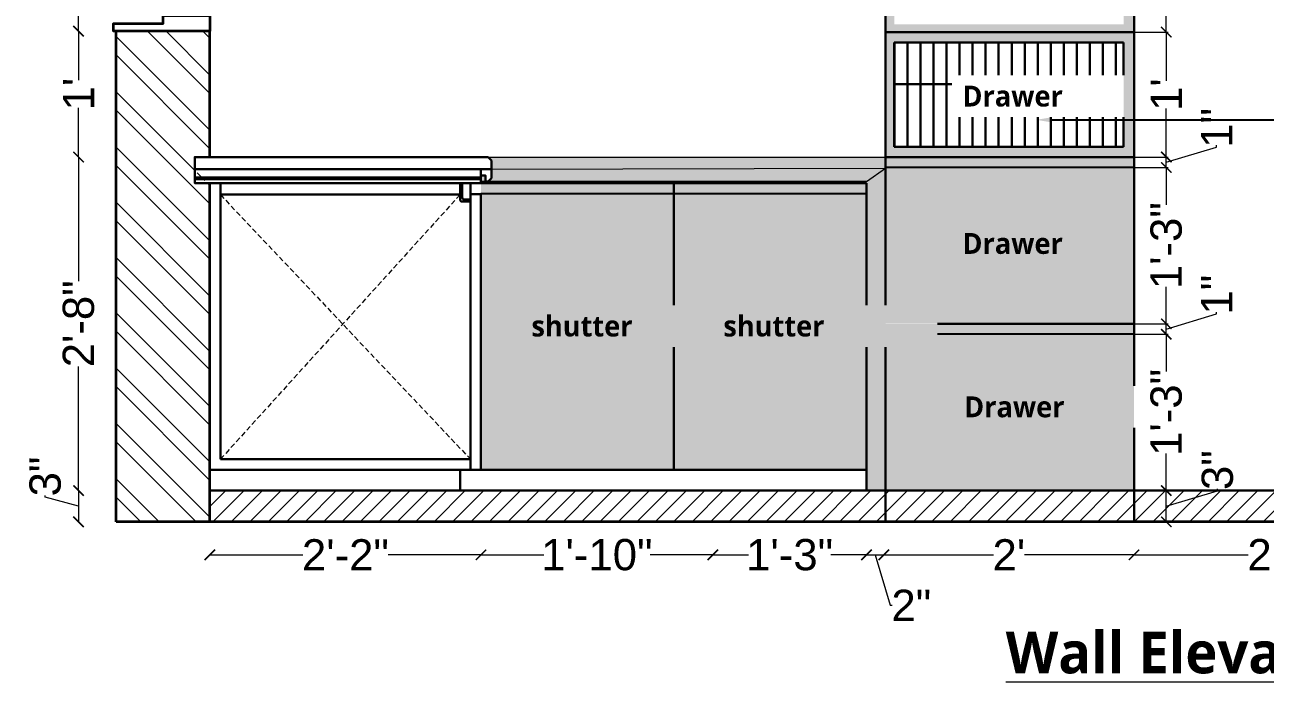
# Model space of a CAD drawing. Header units: inches. Extents: x 3324238 to 135265466, y -1036581 to 20094598.
# Drawn here: x 3355158.8 to 3355277.8, y -519178.2 to -519113.9 of the extents above; entities that cross this region are included whole.
import ezdxf
from ezdxf import colors
from ezdxf.entities.mleader import LeaderData, LeaderLine
from ezdxf.math import Vec2, Vec3

# ---------------------------------------------------------------- set-up
doc = ezdxf.new("R2010")
doc.units = ezdxf.units.IN
doc.header["$MEASUREMENT"] = 0
doc.header["$PDMODE"] = 3
doc.linetypes.add('00 . GROUND FLOOR$0$DASHED', pattern=[0.75, 0.5, -0.25])
doc.layers.add('AR HATCH-7', color=7, linetype='Continuous')
doc.layers.add('str coll', color=6, linetype='Continuous')
for name, color, linetype, lineweight in [('dim05', 1, 'Continuous', 13), ('Flooring', 253, 'Continuous', 30), ('FUNI.SEC', 7, 'Continuous', 30), ('FURNITURE', 32, 'Continuous', 13), ('FURNITURE-1', 251, 'Continuous', 5), ('Labelling', 1, 'Continuous', 25), ('wall', 7, 'Continuous', 30)]:
    doc.layers.add(name, color=color, linetype=linetype, lineweight=lineweight)
doc.layers.add('hatch', color=253, linetype='Continuous', lineweight=0, transparency=0.4)
doc.styles.get("Standard").update_dxf_attribs({"font": 'GOTHIC.TTF'})
doc.styles.add('The Thakors 3 inches', font='arial.ttf', dxfattribs={"height": 3})
doc.dimstyles.new('The Thakors 3 inches', dxfattribs={"dimtxt": 3, "dimasz": 1, "dimexe": 0.179993, "dimexo": 0.0625, "dimgap": 0.089996, "dimtad": 0, "dimzin": 0, "dimdsep": 46, "dimlunit": 4, "dimtxsty": 'The Thakors 3 inches', "dimblk": 'ARCHTICK', "dimcen": 0.089996, "dimclrd": 5, "dimclre": 5, "dimclrt": 1, "dimadec": 0, "dimazin": 0, "dimtfac": 0.799988, "dimtofl": 0, "dimtmove": 1, "dimatfit": 3, "dimfxl": 1, "dimtolj": 1, "dimtzin": 0, "dimlwd": 5, "dimlwe": 13, "dimarcsym": 0})

# ---------------------------------------------------------------- blocks, each defined once
blk = doc.blocks.new('_ArchTick')
at = {"color": 0, "linetype": 'ByBlock', "const_width": 0.15}
blk.add_lwpolyline([(-0.5, -0.5), (0.5, 0.5)], dxfattribs=at)
blk = doc.blocks.new('*D192')
at = {"layer": 'Defpoints', "color": 0, "lineweight": 30, "ltscale": 4, "transparency": 16777216}
for p in [(3355163.95, -519126.62), (3355188.92, -519126.62, 0.1), (3355188.31, -519158.62, 0.1)]:
    blk.add_point(p, dxfattribs=at)
at = {"layer": 'dim05', "color": 5, "lineweight": 5, "ltscale": 4, "transparency": 16777216}
for p, q in [((3355163.95, -519126.62), (3355163.95, -519138.52)), ((3355163.95, -519158.62), (3355163.95, -519146.73))]:
    blk.add_line(p, q, dxfattribs=at)
for p, rotation in [((3355163.95, -519126.62), 90), ((3355163.95, -519158.62), 270)]:
    blk.add_blockref('_ArchTick', p, dxfattribs=dict(at, rotation=rotation))
at = {"layer": 'dim05', "color": 1, "lineweight": 5, "ltscale": 4, "transparency": 16777216, "insert": (3355163.95, -519142.62), "char_height": 3, "attachment_point": 5, "rotation": 90, "style": 'The Thakors 3 inches'}
blk.add_mtext('\\A1;2\'-8"', dxfattribs=at)
blk = doc.blocks.new('*D193')
at = {"layer": 'Defpoints', "color": 0, "lineweight": 30, "ltscale": 4, "transparency": 16777216}
for p in [(3355163.95, -519114.54), (3355167.55, -519114.54, -0.04), (3355178.93, -519126.62)]:
    blk.add_point(p, dxfattribs=at)
at = {"layer": 'dim05', "color": 5, "lineweight": 5, "ltscale": 4, "transparency": 16777216}
for p, q in [((3355163.95, -519114.54), (3355163.95, -519119.25)), ((3355163.95, -519126.62), (3355163.95, -519121.91))]:
    blk.add_line(p, q, dxfattribs=at)
for p, rotation in [((3355163.95, -519114.54), 90), ((3355163.95, -519126.62), 270)]:
    blk.add_blockref('_ArchTick', p, dxfattribs=dict(at, rotation=rotation))
at = {"layer": 'dim05', "color": 1, "lineweight": 5, "ltscale": 4, "transparency": 16777216, "insert": (3355163.95, -519120.58), "char_height": 3, "attachment_point": 5, "rotation": 90, "style": 'The Thakors 3 inches'}
blk.add_mtext("\\A1;1'", dxfattribs=at)
blk = doc.blocks.new('*D199')
at = {"layer": 'Defpoints', "color": 0, "lineweight": 30, "ltscale": 4, "transparency": 16777216}
for p in [(3355176.55, -519153.08, 0.03), (3355202.55, -519156.62, 0.1), (3355202.55, -519164.79)]:
    blk.add_point(p, dxfattribs=at)
at = {"layer": 'dim05', "color": 5, "lineweight": 5, "ltscale": 4, "transparency": 16777216}
for p, q in [((3355176.55, -519164.79), (3355185.45, -519164.79)), ((3355202.55, -519164.79), (3355193.65, -519164.79))]:
    blk.add_line(p, q, dxfattribs=at)
at = {"layer": 'dim05', "color": 5, "lineweight": 5, "ltscale": 4, "transparency": 16777216, "rotation": 180}
blk.add_blockref('_ArchTick', (3355176.55, -519164.79), dxfattribs=at)
at = {"layer": 'dim05', "color": 5, "lineweight": 5, "ltscale": 4, "transparency": 16777216}
blk.add_blockref('_ArchTick', (3355202.55, -519164.79), dxfattribs=at)
at = {"layer": 'dim05', "color": 1, "lineweight": 5, "ltscale": 4, "transparency": 16777216, "insert": (3355189.55, -519164.79), "char_height": 3, "attachment_point": 5, "style": 'The Thakors 3 inches'}
blk.add_mtext('\\A1;2\'-2"', dxfattribs=at)
blk = doc.blocks.new('*D204')
at = {"layer": 'Defpoints', "color": 0, "lineweight": 30, "ltscale": 4, "transparency": 16777216}
for p in [(3355239.53, -519156.69, -0.05), (3355241.19, -519156.69, 0.04), (3355241.19, -519164.79)]:
    blk.add_point(p, dxfattribs=at)
at = {"layer": 'dim05', "color": 5, "lineweight": 5, "ltscale": 4, "transparency": 16777216}
for p, q in [((3355239.53, -519164.79), (3355241.19, -519164.79)), ((3355240.36, -519164.79), (3355241.81, -519169.63)), ((3355241.81, -519169.63), (3355241.99, -519169.63))]:
    blk.add_line(p, q, dxfattribs=at)
at = {"layer": 'dim05', "color": 5, "lineweight": 5, "ltscale": 4, "transparency": 16777216, "rotation": 180}
blk.add_blockref('_ArchTick', (3355239.53, -519164.79), dxfattribs=at)
at = {"layer": 'dim05', "color": 5, "lineweight": 5, "ltscale": 4, "transparency": 16777216}
blk.add_blockref('_ArchTick', (3355241.19, -519164.79), dxfattribs=at)
at = {"layer": 'dim05', "color": 1, "lineweight": 5, "ltscale": 4, "transparency": 16777216, "insert": (3355243.83, -519169.63), "char_height": 3, "attachment_point": 5, "style": 'The Thakors 3 inches'}
blk.add_mtext('\\A1;2"', dxfattribs=at)
blk = doc.blocks.new('*D205')
at = {"layer": 'Defpoints', "color": 0, "lineweight": 30, "ltscale": 4, "transparency": 16777216}
for p in [(3355295.29, -519158.62, 0.01), (3355265.19, -519161.62, -0.09), (3355295.29, -519164.79)]:
    blk.add_point(p, dxfattribs=at)
at = {"layer": 'dim05', "color": 5, "lineweight": 5, "ltscale": 4, "transparency": 16777216}
for p, q in [((3355265.19, -519164.79), (3355276.14, -519164.79)), ((3355295.29, -519164.79), (3355284.34, -519164.79))]:
    blk.add_line(p, q, dxfattribs=at)
at = {"layer": 'dim05', "color": 5, "lineweight": 5, "ltscale": 4, "transparency": 16777216, "rotation": 180}
blk.add_blockref('_ArchTick', (3355265.19, -519164.79), dxfattribs=at)
at = {"layer": 'dim05', "color": 5, "lineweight": 5, "ltscale": 4, "transparency": 16777216}
blk.add_blockref('_ArchTick', (3355295.29, -519164.79), dxfattribs=at)
at = {"layer": 'dim05', "color": 1, "lineweight": 5, "ltscale": 4, "transparency": 16777216, "insert": (3355280.24, -519164.79), "char_height": 3, "attachment_point": 5, "style": 'The Thakors 3 inches'}
blk.add_mtext('\\A1;2\'-6"', dxfattribs=at)
blk = doc.blocks.new('*D224')
at = {"layer": 'Defpoints', "color": 0, "lineweight": 30, "ltscale": 4, "transparency": 16777216}
for p in [(3355241.19, -519161.62, 0.03), (3355265.19, -519161.62, -0.09), (3355241.19, -519164.79)]:
    blk.add_point(p, dxfattribs=at)
at = {"layer": 'dim05', "color": 5, "lineweight": 5, "ltscale": 4, "transparency": 16777216}
for p, q in [((3355241.19, -519164.79), (3355251.7, -519164.79)), ((3355265.19, -519164.79), (3355254.69, -519164.79))]:
    blk.add_line(p, q, dxfattribs=at)
at = {"layer": 'dim05', "color": 5, "lineweight": 5, "ltscale": 4, "transparency": 16777216, "rotation": 180}
blk.add_blockref('_ArchTick', (3355241.19, -519164.79), dxfattribs=at)
at = {"layer": 'dim05', "color": 5, "lineweight": 5, "ltscale": 4, "transparency": 16777216}
blk.add_blockref('_ArchTick', (3355265.19, -519164.79), dxfattribs=at)
at = {"layer": 'dim05', "color": 1, "lineweight": 5, "ltscale": 4, "transparency": 16777216, "insert": (3355253.19, -519164.79), "char_height": 3, "attachment_point": 5, "style": 'The Thakors 3 inches'}
blk.add_mtext("\\A1;2'", dxfattribs=at)
blk = doc.blocks.new('*D225')
at = {"layer": 'Defpoints', "color": 0, "lineweight": 30, "ltscale": 4, "transparency": 16777216}
for p in [(3355224.79, -519156.62, 0.08), (3355239.53, -519158.62, 0.06), (3355224.79, -519164.79)]:
    blk.add_point(p, dxfattribs=at)
at = {"layer": 'dim05', "color": 5, "lineweight": 5, "ltscale": 4, "transparency": 16777216}
for p, q in [((3355224.79, -519164.79), (3355228.22, -519164.79)), ((3355239.53, -519164.79), (3355236.1, -519164.79))]:
    blk.add_line(p, q, dxfattribs=at)
at = {"layer": 'dim05', "color": 5, "lineweight": 5, "ltscale": 4, "transparency": 16777216, "rotation": 180}
blk.add_blockref('_ArchTick', (3355224.79, -519164.79), dxfattribs=at)
at = {"layer": 'dim05', "color": 5, "lineweight": 5, "ltscale": 4, "transparency": 16777216}
blk.add_blockref('_ArchTick', (3355239.53, -519164.79), dxfattribs=at)
at = {"layer": 'dim05', "color": 1, "lineweight": 5, "ltscale": 4, "transparency": 16777216, "insert": (3355232.16, -519164.79), "char_height": 3, "attachment_point": 5, "style": 'The Thakors 3 inches'}
blk.add_mtext('\\A1;1\'-3"', dxfattribs=at)
blk = doc.blocks.new('*D226')
at = {"layer": 'Defpoints', "color": 0, "lineweight": 30, "ltscale": 4, "transparency": 16777216}
for p in [(3355224.79, -519156.62, 0.08), (3355202.55, -519158.62, 0.12), (3355224.79, -519164.79)]:
    blk.add_point(p, dxfattribs=at)
at = {"layer": 'dim05', "color": 5, "lineweight": 5, "ltscale": 4, "transparency": 16777216}
for p, q in [((3355202.55, -519164.79), (3355208.57, -519164.79)), ((3355224.79, -519164.79), (3355218.77, -519164.79))]:
    blk.add_line(p, q, dxfattribs=at)
for p, rotation in [((3355202.55, -519164.79), 179.9999999843425), ((3355224.79, -519164.79), 359.9999999843425)]:
    blk.add_blockref('_ArchTick', p, dxfattribs=dict(at, rotation=rotation))
at = {"layer": 'dim05', "color": 1, "lineweight": 5, "ltscale": 4, "transparency": 16777216, "insert": (3355213.67, -519164.79), "char_height": 3, "attachment_point": 5, "rotation": 360, "style": 'The Thakors 3 inches'}
blk.add_mtext('\\A1;1\'-10"', dxfattribs=at)
blk = doc.blocks.new('*D239')
at = {"layer": 'Defpoints', "color": 0, "lineweight": 30, "ltscale": 4, "transparency": 16777216}
for p in [(3355163.95, -519094.54), (3355167.94, -519094.54, 0.26), (3355167.94, -519114.54, 0.04)]:
    blk.add_point(p, dxfattribs=at)
at = {"layer": 'dim05', "color": 5, "lineweight": 5, "ltscale": 4, "transparency": 16777216}
for p, q in [((3355163.95, -519094.54), (3355163.95, -519100.6)), ((3355163.95, -519114.54), (3355163.95, -519108.48))]:
    blk.add_line(p, q, dxfattribs=at)
for p, rotation in [((3355163.95, -519094.54), 90), ((3355163.95, -519114.54), 270)]:
    blk.add_blockref('_ArchTick', p, dxfattribs=dict(at, rotation=rotation))
at = {"layer": 'dim05', "color": 1, "lineweight": 5, "ltscale": 4, "transparency": 16777216, "insert": (3355163.95, -519104.54), "char_height": 3, "attachment_point": 5, "rotation": 90, "style": 'The Thakors 3 inches'}
blk.add_mtext('\\A1;1\'-8"', dxfattribs=at)
blk = doc.blocks.new('*D314')
at = {"layer": 'Defpoints', "color": 0, "lineweight": 30, "ltscale": 4, "transparency": 16777216}
for p in [(3355176.55, -519158.62, 0), (3355163.95, -519161.62), (3355176.55, -519161.62, -0.07)]:
    blk.add_point(p, dxfattribs=at)
at = {"layer": 'dim05', "color": 5, "lineweight": 5, "ltscale": 4, "transparency": 16777216}
for p, q in [((3355163.95, -519158.62), (3355163.95, -519161.62)), ((3355160.76, -519159.26), (3355160.76, -519159.08)), ((3355163.95, -519160.12), (3355160.76, -519159.26))]:
    blk.add_line(p, q, dxfattribs=at)
for p, rotation in [((3355163.95, -519158.62), 90), ((3355163.95, -519161.62), 270)]:
    blk.add_blockref('_ArchTick', p, dxfattribs=dict(at, rotation=rotation))
at = {"layer": 'dim05', "color": 1, "lineweight": 5, "ltscale": 4, "transparency": 16777216, "insert": (3355160.76, -519157.27), "char_height": 3, "attachment_point": 5, "rotation": 90, "style": 'The Thakors 3 inches'}
blk.add_mtext('\\A1;3"', dxfattribs=at)
blk = doc.blocks.new('*D315')
at = {"layer": 'Defpoints', "color": 0, "lineweight": 30, "transparency": 16777216}
for p in [(3355265.19, -519158.62, -0.19), (3355268.29, -519158.62), (3355265.19, -519161.62, -0.11)]:
    blk.add_point(p, dxfattribs=at)
at = {"layer": 'FURNITURE', "color": 5, "lineweight": 13, "transparency": 16777216}
for p, q in [((3355265.26, -519158.62), (3355268.47, -519158.62)), ((3355265.26, -519161.62), (3355268.47, -519161.62))]:
    blk.add_line(p, q, dxfattribs=at)
at = {"layer": 'FURNITURE', "color": 5, "lineweight": 5, "transparency": 16777216}
for p, q in [((3355268.29, -519161.62), (3355268.29, -519158.62)), ((3355268.29, -519160.12), (3355273.2, -519158.65)), ((3355273.2, -519158.65), (3355273.2, -519158.47))]:
    blk.add_line(p, q, dxfattribs=at)
for p, rotation in [((3355268.29, -519158.62), 90), ((3355268.29, -519161.62), 270)]:
    blk.add_blockref('_ArchTick', p, dxfattribs=dict(at, rotation=rotation))
at = {"layer": 'FURNITURE', "color": 1, "lineweight": 30, "transparency": 16777216, "insert": (3355273.2, -519156.66), "char_height": 3, "attachment_point": 5, "rotation": 90, "style": 'The Thakors 3 inches'}
blk.add_mtext('\\A1;3"', dxfattribs=at)
blk = doc.blocks.new('*D316')
at = {"layer": 'Defpoints', "color": 0, "lineweight": 30, "transparency": 16777216}
for p in [(3355265.19, -519143.62, -0.12), (3355268.29, -519143.62), (3355265.26, -519158.62)]:
    blk.add_point(p, dxfattribs=at)
at = {"layer": 'FURNITURE', "color": 5, "lineweight": 13, "transparency": 16777216}
for p, q in [((3355265.26, -519143.62), (3355268.47, -519143.62)), ((3355265.32, -519158.62), (3355268.47, -519158.62))]:
    blk.add_line(p, q, dxfattribs=at)
at = {"layer": 'FURNITURE', "color": 5, "lineweight": 5, "transparency": 16777216}
for p, q in [((3355268.29, -519143.62), (3355268.29, -519147.19)), ((3355268.29, -519158.62), (3355268.29, -519155.06))]:
    blk.add_line(p, q, dxfattribs=at)
for p, rotation in [((3355268.29, -519143.62), 90), ((3355268.29, -519158.62), 270)]:
    blk.add_blockref('_ArchTick', p, dxfattribs=dict(at, rotation=rotation))
at = {"layer": 'FURNITURE', "color": 1, "lineweight": 30, "transparency": 16777216, "insert": (3355268.29, -519151.12), "char_height": 3, "attachment_point": 5, "rotation": 90, "style": 'The Thakors 3 inches'}
blk.add_mtext('\\A1;1\'-3"', dxfattribs=at)
blk = doc.blocks.new('*D317')
at = {"layer": 'Defpoints', "color": 0, "lineweight": 30, "transparency": 16777216}
for p in [(3355265.19, -519142.62, -0.12), (3355268.29, -519142.62), (3355265.19, -519143.62, -0.12)]:
    blk.add_point(p, dxfattribs=at)
at = {"layer": 'FURNITURE', "color": 5, "lineweight": 5, "transparency": 16777216}
for p, q in [((3355268.29, -519143.12), (3355273.12, -519141.67)), ((3355273.12, -519141.67), (3355273.12, -519141.49)), ((3355268.29, -519143.62), (3355268.29, -519142.62))]:
    blk.add_line(p, q, dxfattribs=at)
at = {"layer": 'FURNITURE', "color": 5, "lineweight": 13, "transparency": 16777216}
for p, q in [((3355265.26, -519142.62), (3355268.47, -519142.62)), ((3355265.26, -519143.62), (3355268.47, -519143.62))]:
    blk.add_line(p, q, dxfattribs=at)
at = {"layer": 'FURNITURE', "color": 5, "lineweight": 5, "transparency": 16777216}
for p, rotation in [((3355268.29, -519142.62), 90), ((3355268.29, -519143.62), 270)]:
    blk.add_blockref('_ArchTick', p, dxfattribs=dict(at, rotation=rotation))
at = {"layer": 'FURNITURE', "color": 1, "lineweight": 30, "transparency": 16777216, "insert": (3355273.12, -519139.82), "char_height": 3, "attachment_point": 5, "rotation": 90, "style": 'The Thakors 3 inches'}
blk.add_mtext('\\A1;1"', dxfattribs=at)
blk = doc.blocks.new('*D318')
at = {"layer": 'Defpoints', "color": 0, "lineweight": 30, "transparency": 16777216}
for p in [(3355265.19, -519127.62, -0.08), (3355268.29, -519127.62), (3355265.19, -519142.62, -0.11)]:
    blk.add_point(p, dxfattribs=at)
at = {"layer": 'FURNITURE', "color": 5, "lineweight": 13, "transparency": 16777216}
for p, q in [((3355265.26, -519127.62), (3355268.47, -519127.62)), ((3355265.26, -519142.62), (3355268.47, -519142.62))]:
    blk.add_line(p, q, dxfattribs=at)
at = {"layer": 'FURNITURE', "color": 5, "lineweight": 5, "transparency": 16777216}
for p, q in [((3355268.29, -519127.62), (3355268.29, -519131.19)), ((3355268.29, -519142.62), (3355268.29, -519139.06))]:
    blk.add_line(p, q, dxfattribs=at)
for p, rotation in [((3355268.29, -519127.62), 90), ((3355268.29, -519142.62), 270)]:
    blk.add_blockref('_ArchTick', p, dxfattribs=dict(at, rotation=rotation))
at = {"layer": 'FURNITURE', "color": 1, "lineweight": 30, "transparency": 16777216, "insert": (3355268.29, -519135.12), "char_height": 3, "attachment_point": 5, "rotation": 90, "style": 'The Thakors 3 inches'}
blk.add_mtext('\\A1;1\'-3"', dxfattribs=at)
blk = doc.blocks.new('*D319')
at = {"layer": 'Defpoints', "color": 0, "lineweight": 30, "transparency": 16777216}
for p in [(3355265.19, -519126.62, -0.08), (3355268.29, -519126.62), (3355265.19, -519127.62, -0.08)]:
    blk.add_point(p, dxfattribs=at)
at = {"layer": 'FURNITURE', "color": 5, "lineweight": 5, "transparency": 16777216}
for p, q in [((3355273.12, -519125.67), (3355273.12, -519125.49)), ((3355268.29, -519127.12), (3355273.12, -519125.67)), ((3355268.29, -519127.62), (3355268.29, -519126.62))]:
    blk.add_line(p, q, dxfattribs=at)
at = {"layer": 'FURNITURE', "color": 5, "lineweight": 13, "transparency": 16777216}
for p, q in [((3355265.26, -519126.62), (3355268.47, -519126.62)), ((3355265.26, -519127.62), (3355268.47, -519127.62))]:
    blk.add_line(p, q, dxfattribs=at)
at = {"layer": 'FURNITURE', "color": 5, "lineweight": 5, "transparency": 16777216}
for p, rotation in [((3355268.29, -519126.62), 90), ((3355268.29, -519127.62), 270)]:
    blk.add_blockref('_ArchTick', p, dxfattribs=dict(at, rotation=rotation))
at = {"layer": 'FURNITURE', "color": 1, "lineweight": 30, "transparency": 16777216, "insert": (3355273.12, -519123.82), "char_height": 3, "attachment_point": 5, "rotation": 90, "style": 'The Thakors 3 inches'}
blk.add_mtext('\\A1;1"', dxfattribs=at)
blk = doc.blocks.new('*D320')
at = {"layer": 'Defpoints', "color": 0, "lineweight": 30, "transparency": 16777216}
for p in [(3355265.19, -519114.63, -0.12), (3355268.29, -519114.63), (3355265.19, -519126.62, -0.12)]:
    blk.add_point(p, dxfattribs=at)
at = {"layer": 'FURNITURE', "color": 5, "lineweight": 13, "transparency": 16777216}
for p, q in [((3355265.26, -519114.63), (3355268.47, -519114.63)), ((3355265.26, -519126.62), (3355268.47, -519126.62))]:
    blk.add_line(p, q, dxfattribs=at)
at = {"layer": 'FURNITURE', "color": 5, "lineweight": 5, "transparency": 16777216}
for p, q in [((3355268.29, -519114.63), (3355268.29, -519119.3)), ((3355268.29, -519126.62), (3355268.29, -519121.95))]:
    blk.add_line(p, q, dxfattribs=at)
for p, rotation in [((3355268.29, -519114.63), 90), ((3355268.29, -519126.62), 270)]:
    blk.add_blockref('_ArchTick', p, dxfattribs=dict(at, rotation=rotation))
at = {"layer": 'FURNITURE', "color": 1, "lineweight": 30, "transparency": 16777216, "insert": (3355268.29, -519120.63), "char_height": 3, "attachment_point": 5, "rotation": 90, "style": 'The Thakors 3 inches'}
blk.add_mtext("\\A1;1'", dxfattribs=at)
blk = doc.blocks.new('*D321')
at = {"layer": 'Defpoints', "color": 0, "lineweight": 30, "transparency": 16777216}
for p in [(3355265.19, -519099.62, 0.07), (3355268.29, -519099.62), (3355265.19, -519114.63, -0.06)]:
    blk.add_point(p, dxfattribs=at)
at = {"layer": 'FURNITURE', "color": 5, "lineweight": 13, "transparency": 16777216}
for p, q in [((3355265.26, -519099.62), (3355268.47, -519099.62)), ((3355265.26, -519114.63), (3355268.47, -519114.63))]:
    blk.add_line(p, q, dxfattribs=at)
at = {"layer": 'FURNITURE', "color": 5, "lineweight": 5, "transparency": 16777216}
for p, q in [((3355268.29, -519099.62), (3355268.29, -519103.19)), ((3355268.29, -519114.63), (3355268.29, -519111.06))]:
    blk.add_line(p, q, dxfattribs=at)
for p, rotation in [((3355268.29, -519099.62), 90), ((3355268.29, -519114.63), 270)]:
    blk.add_blockref('_ArchTick', p, dxfattribs=dict(at, rotation=rotation))
at = {"layer": 'FURNITURE', "color": 1, "lineweight": 30, "transparency": 16777216, "insert": (3355268.29, -519107.13), "char_height": 3, "attachment_point": 5, "rotation": 90, "style": 'The Thakors 3 inches'}
blk.add_mtext('\\A1;1\'-3"', dxfattribs=at)

msp = doc.modelspace()

# ---------------------------------------------------------------- hatches: boundary and pattern name
at = {"layer": 'AR HATCH-7', "lineweight": 30, "true_color": 0x636466}
h = msp.add_hatch(color=251, dxfattribs=at)
h.dxf.hatch_style = 1
h.paths.add_polyline_path([(3355265.194, -519099.625), (3355241.358, -519099.625), (3355241.358, -519114.624), (3355265.194, -519114.624)])
h.paths.add_polyline_path([(3355264.194, -519113.875), (3355242.194, -519113.875), (3355242.194, -519100.625), (3355264.194, -519100.625)], flags=16)
at = {"layer": 'AR HATCH-7', "lineweight": 30, "true_color": 0xc7c8ca, "transparency": 33554559}
h = msp.add_hatch(dxfattribs=at)
h.set_pattern_fill('ANSI31', color=9, scale=10, angle=45)
h.set_pattern_definition([(90, (238.4587, 171.5354), (-1.25, 0), [])])
h.paths.add_polyline_path([(3355264.194, -519115.625), (3355242.194, -519115.625), (3355242.194, -519125.625), (3355264.194, -519125.625)])
at = {"layer": 'AR HATCH-7', "lineweight": 30, "true_color": 0x636466}
h = msp.add_hatch(color=251, dxfattribs=at)
h.dxf.hatch_style = 1
h.paths.add_polyline_path([(3355265.195, -519126.625), (3355241.358, -519126.625), (3355241.358, -519127.625), (3355265.195, -519127.625)])
at = {"layer": 'hatch', "lineweight": 15, "true_color": 0x636466}
h = msp.add_hatch(dxfattribs=at)
h.set_pattern_fill('ANSI32', color=251, scale=10, angle=90)
h.set_pattern_definition([(135, (2911.788, 226.9864), (-2.6516504294, -2.6516504294), []), (135, (2911.788, 228.754), (-2.6516504294, -2.6516504294), [])])
h.paths.add_polyline_path([(3355167.55, -519047.623), (3355176.55, -519047.623), (3355176.55, -519088.54), (3355167.55, -519088.54)])
h.paths.add_polyline_path([(3355176.55, -519129.123), (3355176.05, -519129.123), (3355176.05, -519128.733), (3355176.55, -519128.733), (3355176.55, -519128.123), (3355175.05, -519128.123), (3355175.05, -519126.623), (3355176.55, -519126.623), (3355176.55, -519114.54), (3355167.55, -519114.54), (3355167.55, -519161.623), (3355176.55, -519161.623)])
at = {"layer": 'hatch'}
h = msp.add_hatch(dxfattribs=at)
h.set_pattern_fill('ANSI31', color=256, scale=10)
h.set_pattern_definition([(45, (34490.851, -9966.3608), (-0.8838834765, 0.8838834765), [])])
h.paths.add_polyline_path([(3355370.449, -519158.623), (3355370.449, -519161.623), (3355176.55, -519161.623), (3355176.55, -519158.623)])

# ---------------------------------------------------------------- linework, layer by layer
at = {"linetype": 'ByBlock'}
msp.add_line((3355255.856, -519158.625, -0.065), (3355236.607, -519158.623, 0.001), dxfattribs=at)
at = {"color": 1, "lineweight": 35}
msp.add_line((3355370.449, -519161.623, -0.042), (3355167.55, -519161.623, -0.104), dxfattribs=at)
at = {"lineweight": 35, "elevation": -0.06}
msp.add_lwpolyline([(3355176.55, -519112.995), (3355176.55, -519114.54), (3355167.3, -519114.54), (3355167.3, -519113.79), (3355172.05, -519113.79), (3355172.05, -519113.04), (3355176.55, -519113.04)], dxfattribs=at)
at = {"layer": 'Flooring', "ltscale": 4}
msp.add_line((3355370.449, -519158.623, 0.001), (3355176.55, -519158.623, 0.001), dxfattribs=at)
at = {"layer": 'FUNI.SEC', "color": 12, "elevation": 0.001}
msp.add_lwpolyline([(3355202.55, -519128.732), (3355175.095, -519128.732), (3355175.095, -519129.123), (3355202.55, -519129.123)], close=True, dxfattribs=at)
at = {"layer": 'FURNITURE', "lineweight": 30}
for p, q in [((3355241.358, -519099.625, -0.027), (3355241.358, -519161.625, -0.144)), ((3355241.358, -519114.624, -0.105), (3355265.195, -519114.627, -0.119)), ((3355242.194, -519115.625, -0.105), (3355264.194, -519115.625, -0.105)), ((3355242.194, -519115.625, -0.105), (3355242.194, -519125.625, -0.124)), ((3355264.194, -519115.625, -0.105), (3355264.194, -519125.625, -0.124)), ((3355241.358, -519126.625, -0.122), (3355265.194, -519126.625, -0.122)), ((3355242.194, -519125.625, -0.122), (3355264.194, -519125.625, -0.122)), ((3355265.194, -519126.625, -0.122), (3355265.194, -519161.625, -0.197)), ((3355177.55, -519129.123, 0.001), (3355177.55, -519155.623, 0.001)), ((3355201.55, -519129.123, 0.001), (3355177.55, -519129.123, 0.001)), ((3355200.55, -519130.227, -0.097), (3355177.55, -519130.227, 0.001)), ((3355201.55, -519129.123, -0.104), (3355201.55, -519129.124, -0.104)), ((3355201.55, -519129.124, -0.104), (3355239.53, -519129.123, -0.048)), ((3355201.55, -519129.123, -0.104), (3355201.55, -519156.623, 0.001)), ((3355201.55, -519130.192, -0.097), (3355202.55, -519130.192, 0.001)), ((3355202.55, -519129.123, 0.001), (3355202.55, -519129.123, 0.001)), ((3355202.55, -519130.123, 0.001), (3355202.55, -519156.623, 0.001)), ((3355221.04, -519156.623, -0.076), (3355221.04, -519129.123, -0.076)), ((3355239.53, -519129.123, -0.048), (3355239.53, -519158.623, -0.048)), ((3355265.194, -519142.625, -0.122), (3355241.358, -519142.625, -0.087)), ((3355201.55, -519155.623, 0.001), (3355177.55, -519155.623, 0.001)), ((3355202.55, -519156.623, 0.001), (3355176.55, -519156.623, 0.001)), ((3355200.55, -519156.623, 0.001), (3355200.55, -519158.623, 0.001)), ((3355202.55, -519156.623, 0.001), (3355239.53, -519156.623, -0.048))]:
    msp.add_line(p, q, dxfattribs=at)
at = {"layer": 'FURNITURE', "lineweight": 30, "transparency": 33554610}
msp.add_line((3355242.194, -519119.625, -0.113), (3355264.194, -519119.625, -0.113), dxfattribs=at)
at = {"layer": 'FURNITURE', "lineweight": 25}
for p, q in [((3355265.194, -519127.625, -0.122), (3355241.358, -519127.625, -0.085)), ((3355202.55, -519130.123, 0.001), (3355239.53, -519130.123, -0.048)), ((3355265.194, -519143.625, -0.122), (3355241.358, -519143.625, -0.087))]:
    msp.add_line(p, q, dxfattribs=at)
at = {"layer": 'FURNITURE', "lineweight": 30, "ltscale": 0.4, "elevation": -0.097}
msp.add_lwpolyline([(3355201.55, -519130.696), (3355200.95, -519130.696, -0.4142136), (3355200.75, -519130.496), (3355200.75, -519129.162), (3355200.55, -519129.162), (3355200.55, -519130.696, 0.4142136), (3355200.75, -519130.896), (3355201.55, -519130.896)], format="xyb", close=True, dxfattribs=at)
at = {"layer": 'FURNITURE-1', "lineweight": 30, "ltscale": 0.25}
for p, q in [((3355203.55, -519126.938, -0.106), (3355203.235, -519126.623, -0.106)), ((3355203.55, -519128.65, -0.106), (3355203.235, -519128.965, -0.106))]:
    msp.add_line(p, q, dxfattribs=at)
at = {"layer": 'FURNITURE-1', "lineweight": 30, "ltscale": 0.25, "elevation": -0.106}
for points in [[(3355203.235, -519126.623), (3355175.095, -519126.623), (3355175.095, -519127.794), (3355203.55, -519127.794), (3355203.55, -519126.938)], [(3355203.235, -519126.623), (3355175.095, -519126.623), (3355175.095, -519127.794), (3355203.55, -519127.794), (3355203.55, -519126.938)], [(3355202.55, -519128.38), (3355202.55, -519127.794), (3355203.55, -519127.794), (3355203.55, -519128.65)], [(3355203.55, -519128.38), (3355203.55, -519126.938)], [(3355202.55, -519128.38), (3355202.983, -519128.38), (3355202.983, -519128.965)], [(3355203.235, -519128.965), (3355202.983, -519128.965)]]:
    msp.add_lwpolyline(points, dxfattribs=at)
at = {"layer": 'FURNITURE-1', "lineweight": 30, "ltscale": 0.25, "elevation": 0.001}
for points in [[(3355202.55, -519127.794), (3355175.095, -519127.794), (3355175.095, -519128.575), (3355202.55, -519128.575)], [(3355202.55, -519128.575), (3355175.095, -519128.575), (3355175.095, -519128.732), (3355202.55, -519128.732)]]:
    msp.add_lwpolyline(points, close=True, dxfattribs=at)
at = {"layer": 'str coll', "color": 252, "linetype": '00 . GROUND FLOOR$0$DASHED', "lineweight": 0, "true_color": 0x939598}
for p, q in [((3355177.55, -519130.227, 0.001), (3355201.55, -519155.623, 0.001)), ((3355200.55, -519130.227, -0.097), (3355177.55, -519155.623, 0.001))]:
    msp.add_line(p, q, dxfattribs=at)
at = {"layer": 'wall', "lineweight": 35}
for p, q in [((3355167.55, -519161.623, -0.104), (3355167.55, -519114.54, -0.145)), ((3355176.55, -519114.54, -0.06), (3355167.55, -519114.54, -0.06)), ((3355176.55, -519126.623, -0.108), (3355176.55, -519114.54, -0.127)), ((3355176.55, -519161.623, -0.067), (3355176.55, -519129.123, -0.105))]:
    msp.add_line(p, q, dxfattribs=at)
at = {"layer": 'wall', "lineweight": 5}
for p, q in [((3355203.235, -519126.623, -0.106), (3355241.358, -519126.623, -0.049)), ((3355203.55, -519127.797, 0.001), (3355241.358, -519127.694, -0.049)), ((3355239.53, -519128.966, -0.048), (3355241.358, -519127.694, -0.003)), ((3355239.53, -519128.966, -0.048), (3355202.55, -519128.966, -0.103))]:
    msp.add_line(p, q, dxfattribs=at)

# ---------------------------------------------------------------- texts
at = {"layer": 'dim05', "lineweight": 5, "ltscale": 4, "insert": (3355252.89, -519176.216, -0.057), "char_height": 4, "width": 108.86075, "attachment_point": 7, "bg_fill": 2}
msp.add_mtext('\\pxt11;{\\fMalgun Gothic|b1|i0|c0|p34;\\L\\C1;Wall Elevation - C}', dxfattribs=at)

# ---------------------------------------------------------------- dimensions: what is measured, and where the dimension line sits
at = {"layer": 'dim05', "lineweight": 5, "ltscale": 4}
for base, p1, p2, angle, picture, middle in [((3355163.95, -519094.54, -0.104), (3355167.941, -519114.54, -0.06), (3355167.941, -519094.54, 0.16), 90, '*D239', (3355163.95, -519104.54, -0.104)), ((3355163.95, -519114.54, -0.104), (3355178.93, -519126.623, -0.104), (3355167.55, -519114.54, -0.145), 90, '*D193', (3355163.95, -519120.581, -0.104)), ((3355163.95, -519126.623, -0.104), (3355188.314, -519158.623, 0.001), (3355188.925, -519126.623, 0.001), 90, '*D192', (3355163.95, -519142.623, -0.104)), ((3355224.79, -519164.794, -0.104), (3355202.547, -519158.623, 0.014), (3355224.79, -519156.623, -0.028), 180, '*D226', (3355213.669, -519164.794, -0.104))]:
    dim = msp.add_linear_dim(base=base, p1=p1, p2=p2, angle=angle, dimstyle='The Thakors 3 inches', override={"dimtxt": 32, "dimdec": 0, "dimse1": 1, "dimse2": 1}, dxfattribs=at)
    dim.commit()
    dim.dimension.update_dxf_attribs({"geometry": picture, "text_midpoint": middle})
for base, p1, p2, picture, middle in [((3355202.55, -519164.794, -0.104), (3355176.55, -519153.075, -0.077), (3355202.55, -519156.623, 0.001), '*D199', (3355189.55, -519164.794, -0.104)), ((3355224.79, -519164.794, -0.104), (3355239.53, -519158.623, -0.048), (3355224.79, -519156.623, -0.028), '*D225', (3355232.16, -519164.794, -0.104)), ((3355241.194, -519164.794, -0.104), (3355239.53, -519156.686, -0.153), (3355241.194, -519156.686, -0.061), '*D204', (3355242.082, -519169.628, -0.104)), ((3355295.286, -519164.794, -0.104), (3355265.194, -519161.624, -0.197), (3355295.286, -519158.623, -0.096), '*D205', (3355280.24, -519164.794, -0.104)), ((3355241.194, -519164.794, -0.104), (3355265.194, -519161.624, -0.197), (3355241.194, -519161.623, -0.07), '*D224', (3355253.194, -519164.794, -0.104))]:
    dim = msp.add_linear_dim(base=base, p1=p1, p2=p2, dimstyle='The Thakors 3 inches', override={"dimtxt": 32, "dimdec": 0, "dimse1": 1, "dimse2": 1}, dxfattribs=at)
    dim.commit()
    dim.dimension.update_dxf_attribs({"geometry": picture, "text_midpoint": middle})
dim = msp.add_linear_dim(base=(3355163.95, -519161.623), p1=(3355176.55, -519158.623, 0.001), p2=(3355176.55, -519161.623, -0.067), angle=90, dimstyle='The Thakors 3 inches', override={"dimtxt": 32, "dimdec": 0, "dimse1": 1, "dimse2": 1}, dxfattribs=at)
dim.commit()
dim.dimension.update_dxf_attribs({"geometry": '*D314', "text_midpoint": (3355160.762, -519158.989), "dimtype": 160})
at = {"layer": 'FURNITURE', "lineweight": 30}
for base, p1, p2, picture, middle in [((3355268.289, -519099.625), (3355265.195, -519114.627, -0.055), (3355265.194, -519099.625, 0.065), '*D321', (3355268.289, -519107.126)), ((3355268.289, -519142.625), (3355265.194, -519143.625, -0.122), (3355265.194, -519142.625, -0.122), '*D317', (3355273.122, -519141.405)), ((3355268.289, -519158.623), (3355265.195, -519161.623, -0.107), (3355265.194, -519158.623, -0.191), '*D315', (3355273.202, -519158.379))]:
    dim = msp.add_linear_dim(base=base, p1=p1, p2=p2, angle=90, dimstyle='The Thakors 3 inches', dxfattribs=at)
    dim.commit()
    dim.dimension.update_dxf_attribs({"geometry": picture, "text_midpoint": middle})

# ---------------------------------------------------------------- leaders
at = {"layer": 'Labelling', "lineweight": 5}
ml = msp.add_multileader_mtext('Standard', dxfattribs=at)
ml.set_content('wall tiles\\P ( as per \\Pselection)', color=256)
ml.set_leader_properties()
ml.build(insert=Vec2(0, 0))
ml.multileader.update_dxf_attribs({"dogleg_length": 2.134, "arrow_head_size": 1.5})
ctx = ml.context
ctx.base_point, ctx.char_height, ctx.arrow_head_size, ctx.landing_gap_size, ctx.plane_origin = Vec3(3355370.911, -519106.001, -0.104), 3, 1.5, 0.09, Vec3(3355190.377, -519106.001, -0.104)
notes = []
notes.append((ctx, [(0, (1, 1, 0), (3355211.307, -519106.001, -0.104), (1, 0), 159.605, [(0, [(3355198.05, -519106.001, -0.104)], 0, [])])]))
ctx.mtext.insert, ctx.mtext.flow_direction = Vec3(3355371.001, -519104.066, -0.104), 5
for ctx, leaders in notes:
    for number, flags, end, landing, length, lines in leaders:
        leader = LeaderData()
        leader.index, (leader.has_last_leader_line, leader.has_dogleg_vector, leader.attachment_direction) = number, flags
        leader.last_leader_point, leader.dogleg_vector, leader.dogleg_length = Vec3(end), Vec3(landing), length
        for number, points, colour, breaks in lines:
            line = LeaderLine()
            line.index, line.vertices, line.color, line.breaks = number, Vec3.list(points), colors.encode_raw_color(colour), breaks
            leader.lines.append(line)
        ctx.leaders.append(leader)

# ---------------------------------------------------------------- next in the draw order: texts
at = {"char_height": 2, "width": 19.51963, "attachment_point": 7, "bg_fill": 2}
for s, insert in [('{\\fMalgun Gothic|b1|i0|c0|p34;Drawer }', (3355248.731, -519121.802, -0.169)), ('{\\fMalgun Gothic|b1|i0|c0|p34;Drawer }', (3355248.731, -519135.941, -0.169)), ('{\\fMalgun Gothic|b1|i0|c0|p34;shutter }', (3355207.391, -519143.863, -0.104))]:
    msp.add_mtext(s, dxfattribs=dict(at, insert=insert))

# ---------------------------------------------------------------- next in the draw order: hatches: boundary and pattern name
at = {"layer": 'AR HATCH-7', "lineweight": 30, "true_color": 0x636466}
h = msp.add_hatch(color=251, dxfattribs=at)
h.dxf.hatch_style = 1
h.paths.add_polyline_path([(3355265.194, -519114.624), (3355241.358, -519114.624), (3355241.358, -519126.625), (3355265.194, -519126.625)])
h.paths.add_polyline_path([(3355242.194, -519125.625), (3355242.194, -519115.625), (3355264.194, -519115.625), (3355264.194, -519125.625)], flags=16)
at = {"layer": 'AR HATCH-7', "lineweight": 30, "true_color": 0xaea093, "transparency": 33554559}
h = msp.add_hatch(color=253, dxfattribs=at)
h.dxf.hatch_style = 1
h.paths.add_polyline_path([(3355202.55, -519129.186), (3355221.04, -519129.186), (3355221.04, -519156.686), (3355202.55, -519156.686)])

# ---------------------------------------------------------------- next in the draw order: linework, layer by layer
at = {"layer": 'FURNITURE', "lineweight": 30}
msp.add_line((3355265.195, -519099.625, -0.027), (3355265.195, -519161.625, -0.144), dxfattribs=at)

# ---------------------------------------------------------------- next in the draw order: texts
at = {"insert": (3355225.801, -519143.863, -0.104), "char_height": 2, "width": 19.51963, "attachment_point": 7, "bg_fill": 2}
msp.add_mtext('{\\fMalgun Gothic|b1|i0|c0|p34;shutter }', dxfattribs=at)

# ---------------------------------------------------------------- next in the draw order: dimensions: what is measured, and where the dimension line sits
at = {"layer": 'FURNITURE', "lineweight": 30}
for base, p1, p2, picture, middle in [((3355268.289, -519114.627), (3355265.194, -519126.624, -0.122), (3355265.195, -519114.627, -0.119), '*D320', (3355268.289, -519120.626)), ((3355268.289, -519126.625), (3355265.195, -519127.625, -0.08), (3355265.195, -519126.625, -0.078), '*D319', (3355273.122, -519125.405)), ((3355268.289, -519127.625), (3355265.195, -519142.625, -0.108), (3355265.195, -519127.625, -0.08), '*D318', (3355268.289, -519135.125))]:
    dim = msp.add_linear_dim(base=base, p1=p1, p2=p2, angle=90, dimstyle='The Thakors 3 inches', dxfattribs=at)
    dim.commit()
    dim.dimension.update_dxf_attribs({"geometry": picture, "text_midpoint": middle})

# ---------------------------------------------------------------- next in the draw order: leaders
at = {"layer": 'Labelling', "lineweight": 5}
ml = msp.add_multileader_mtext('Standard', dxfattribs=at)
ml.set_content('Profile \\PDrawer', color=256)
ml.set_leader_properties()
ml.build(insert=Vec2(0, 0))
ml.multileader.update_dxf_attribs({"dogleg_length": 2.134, "arrow_head_size": 1.5})
ctx = ml.context
ctx.base_point, ctx.char_height, ctx.arrow_head_size, ctx.landing_gap_size, ctx.plane_origin = Vec3(3355371.88, -519123.049, -0.104), 3, 1.5, 0.09, Vec3(3355190.377, -519123.049, -0.104)
notes = []
notes.append((ctx, [(0, (1, 1, 0), (3355307.786, -519123.049, -0.104), (1, 0), 64.094, [(0, [(3355255.815, -519123.05, -0.104)], 0, [])])]))
ctx.mtext.insert, ctx.mtext.flow_direction = Vec3(3355371.97, -519121.52, -0.104), 5
for ctx, leaders in notes:
    for number, flags, end, landing, length, lines in leaders:
        leader = LeaderData()
        leader.index, (leader.has_last_leader_line, leader.has_dogleg_vector, leader.attachment_direction) = number, flags
        leader.last_leader_point, leader.dogleg_vector, leader.dogleg_length = Vec3(end), Vec3(landing), length
        for number, points, colour, breaks in lines:
            line = LeaderLine()
            line.index, line.vertices, line.color, line.breaks = number, Vec3.list(points), colors.encode_raw_color(colour), breaks
            leader.lines.append(line)
        ctx.leaders.append(leader)

# ---------------------------------------------------------------- next in the draw order: hatches: boundary and pattern name
at = {"layer": 'AR HATCH-7', "lineweight": 30, "true_color": 0x636466}
h = msp.add_hatch(color=251, dxfattribs=at)
h.dxf.hatch_style = 1
h.paths.add_polyline_path([(3355241.358, -519126.625), (3355203.235, -519126.623), (3355203.55, -519126.938), (3355203.55, -519127.794), (3355203.55, -519128.65), (3355203.234, -519128.966), (3355239.53, -519128.966), (3355239.53, -519158.623), (3355241.358, -519158.623)])
h.paths.add_polyline_path([(3355202.983, -519128.38), (3355202.55, -519128.38), (3355202.55, -519128.966), (3355202.983, -519128.966)])
at = {"layer": 'AR HATCH-7', "lineweight": 30, "true_color": 0xaea093, "transparency": 33554559}
h = msp.add_hatch(color=253, dxfattribs=at)
h.dxf.hatch_style = 1
h.paths.add_polyline_path([(3355265.194, -519127.693), (3355241.358, -519127.693), (3355241.358, -519142.623), (3355265.194, -519142.623)])
h = msp.add_hatch(color=253, dxfattribs=at)
h.dxf.hatch_style = 1
h.paths.add_polyline_path([(3355239.53, -519129.186), (3355221.04, -519129.186), (3355221.04, -519156.686), (3355239.53, -519156.686)])
at = {"layer": 'AR HATCH-7', "lineweight": 30, "true_color": 0x636466}
h = msp.add_hatch(color=251, dxfattribs=at)
h.dxf.hatch_style = 1
h.paths.add_polyline_path([(3355265.195, -519142.626), (3355241.358, -519142.626), (3355241.358, -519143.626), (3355265.195, -519143.626)])

# ---------------------------------------------------------------- next in the draw order: texts
at = {"insert": (3355248.892, -519151.618, -0.169), "char_height": 2, "width": 19.51963, "attachment_point": 7, "bg_fill": 2}
msp.add_mtext('{\\fMalgun Gothic|b1|i0|c0|p34;Drawer }', dxfattribs=at)

# ---------------------------------------------------------------- next in the draw order: hatches: boundary and pattern name
at = {"layer": 'AR HATCH-7', "lineweight": 30, "true_color": 0xaea093, "transparency": 33554559}
h = msp.add_hatch(color=253, dxfattribs=at)
h.dxf.hatch_style = 1
h.paths.add_polyline_path([(3355265.194, -519158.623), (3355241.358, -519158.623), (3355241.358, -519143.625), (3355265.194, -519143.625)])

# ---------------------------------------------------------------- next in the draw order: dimensions: what is measured, and where the dimension line sits
at = {"layer": 'FURNITURE', "lineweight": 30}
dim = msp.add_linear_dim(base=(3355268.289, -519143.625), p1=(3355265.256, -519158.623), p2=(3355265.194, -519143.625, -0.122), angle=90, dimstyle='The Thakors 3 inches', dxfattribs=at)
dim.commit()
dim.dimension.update_dxf_attribs({"geometry": '*D316', "text_midpoint": (3355268.289, -519151.124)})

doc.saveas('drawing.dxf')
